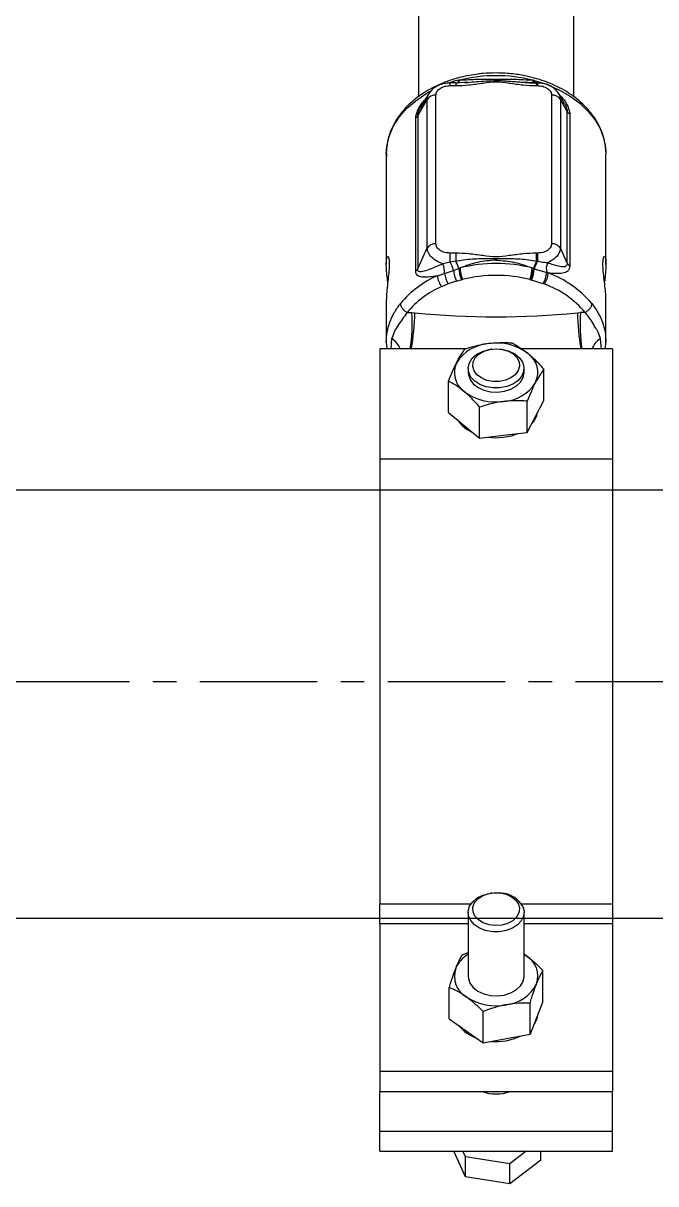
# Model space of a CAD drawing. Header units: millimetres. Extents: x 0 to 42050, y 0 to 29700.
# Drawn here: x 26267 to 26941, y 19225 to 20460 of the extents above; entities that cross this region are included whole.
import ezdxf

# ---------------------------------------------------------------- set-up
doc = ezdxf.new("R2010")
doc.units = ezdxf.units.MM
doc.header["$LTSCALE"] = 50
doc.linetypes.add('CENTERX2', pattern=[4, 2.5, -0.5, 0.5, -0.5])
doc.layers.add('KVC', color=7, linetype='Continuous')
doc.layers.add('unovics', color=7, linetype='Continuous')

msp = doc.modelspace()

# ---------------------------------------------------------------- linework, layer by layer
msp.add_line((25477.7, 19963.4), (27246.2, 19963.4))
at = {"color": 1, "linetype": 'CENTERX2', "elevation": 0}
msp.add_lwpolyline([(25255.3, 19759.2), (27246.2, 19759.2)], dxfattribs=at)
at = {"elevation": 0}
msp.add_lwpolyline([(25486.5, 19507.4), (27246.2, 19507.4)], dxfattribs=at)
at = {"layer": 'KVC', "color": 3, "linetype": 'Continuous', "lineweight": 25}
for p, q in [((26688, 20977.5), (26688, 20381.7)), ((26853.5, 20381.6), (26853.5, 20977.6)), ((26719, 20396.1), (26725.7, 20398.3)), ((26731.1, 20399.3), (26725.7, 20398.3)), ((26740.6, 20397.1), (26727.7, 20396.3)), ((26732.1, 20399.4), (26731.1, 20399.3)), ((26770.8, 20398.9), (26770.8, 20400.3)), ((26813.8, 20396.3), (26800.8, 20397.1)), ((26810.4, 20399.3), (26809.4, 20399.4)), ((26811.3, 20399.1), (26810.4, 20399.3)), ((26810.4, 20399.3), (26810.8, 20398.5)), ((26810.8, 20398.5), (26811.1, 20397.7)), ((26811.1, 20397.7), (26811.5, 20397.2)), ((26811.3, 20399.1), (26824.7, 20394.9)), ((26811.5, 20397.2), (26811.9, 20396.7)), ((26811.9, 20396.7), (26812.4, 20396.4)), ((26685.2, 20377.5), (26696.2, 20385)), ((26699.2, 20385.1), (26690.4, 20369.9)), ((26696.2, 20385), (26701.3, 20387.8)), ((26727.7, 20396.4), (26721.9, 20396.4)), ((26721.9, 20393.5), (26721.9, 20396.4)), ((26721.9, 20393.5), (26727.7, 20393.5)), ((26727.7, 20396.4), (26727.7, 20393.5)), ((26812.4, 20396.4), (26812.8, 20396.2)), ((26812.8, 20396.2), (26813, 20396.1)), ((26814.7, 20396.4), (26813.8, 20396.4)), ((26813.8, 20396.4), (26813.8, 20393.5)), ((26813.8, 20393.5), (26814.7, 20393.5)), ((26814.7, 20396.4), (26814.7, 20393.5)), ((26825.9, 20394.3), (26824.7, 20394.9)), ((26825.9, 20394.3), (26838.3, 20388.8)), ((26843.7, 20374.1), (26837.4, 20385.1)), ((26838.3, 20388.8), (26849.7, 20382.3)), ((26675.5, 20369.1), (26685.2, 20377.5)), ((26687.3, 20361.3), (26697.4, 20378.8)), ((26697.4, 20220.7), (26697.4, 20378.8)), ((26706.7, 20225.3), (26706.7, 20383.5)), ((26829.9, 20383.5), (26829.9, 20225.3)), ((26839.2, 20378.8), (26839.2, 20220.7)), ((26846.5, 20366.1), (26839.2, 20378.8)), ((26849.7, 20382.3), (26859.8, 20374.8)), ((26859.8, 20374.8), (26868.5, 20366.5)), ((26661.2, 20350), (26667.5, 20359.9)), ((26667.5, 20359.9), (26675.5, 20369.1)), ((26687.3, 20361.3), (26687.3, 20198.4)), ((26846.5, 20204.5), (26846.5, 20366.1)), ((26849.2, 20363.3), (26849.2, 20201.7)), ((26868.5, 20366.5), (26875.8, 20357.4)), ((26656.8, 20339.5), (26661.2, 20350)), ((26685.2, 20196), (26685.2, 20358.9)), ((26875.8, 20357.4), (26881.4, 20347.8)), ((26881.4, 20347.8), (26885.2, 20337.8)), ((26654.4, 20328.8), (26656.8, 20339.5)), ((26885.2, 20337.8), (26887.3, 20327.5)), ((26653.8, 20320.7), (26654.4, 20328.8)), ((26887.3, 20327.5), (26887.7, 20322.9)), ((26653.8, 20165.4), (26653.8, 20120.6)), ((26887.7, 20120.6), (26887.7, 20165.4)), ((26653.8, 20120.6), (26654.4, 20113.3)), ((26658.9, 20113.3), (26659.9, 20123.9)), ((26881.7, 20123.9), (26882.7, 20113.3)), ((26887.1, 20113.3), (26887.7, 20120.6))]:
    msp.add_line(p, q, dxfattribs=at)
for centre, radius, start, end in [((26720.5, 20399.8), 5.41, 319.8175, 343.0231), ((26727.1, 20400), 4.08, 291.009, 350.3143), ((26727.5, 20400.3), 4.72, 304.6245, 349.7173), ((26770.8, 20242.8), 161.3, 76.1397, 103.8603), ((26814, 20400.3), 4.7, 190.204, 235.7914), ((26816.3, 20400.4), 5.16, 193.7974, 228.4958), ((26706, 20373.2), 10.3, 86.2132, 146.8726), ((26830.6, 20373.2), 10.3, 33.1292, 93.7857), ((26680.9, 20364.7), 7.17, 306.5976, 332.0943), ((26853.1, 20369.7), 7.49, 208.3056, 238.3568), ((26519, 20139.2), 162.4, 350.8304, 4.5252), ((26429.3, 20158), 255.1, 349.9056, 358.5983), ((27112.3, 20158), 255.1, 181.4017, 190.0944), ((27022.5, 20139.2), 162.4, 175.4741, 189.1703), ((26648.9, 20105.8), 21.2, 20.7654, 58.8274), ((26893.2, 20105.3), 21.9, 121.8137, 158.5944)]:
    msp.add_arc(centre, radius, start, end, dxfattribs=at)
for points, knots in [([(26770.8, 20407), (26766.2, 20406.9), (26759.7, 20406.7), (26750.2, 20405.7), (26742.2, 20404.5), (26732.9, 20402.5), (26723.3, 20399.7), (26713.8, 20396.2), (26704.4, 20392), (26695.4, 20387), (26686.9, 20381.2), (26679.2, 20374.7), (26672.2, 20367.6), (26666.2, 20359.9), (26661.2, 20351.6), (26657.4, 20342.7), (26654.9, 20333.5), (26653.7, 20325.1), (26653.9, 20319.9), (26654, 20318)], [0, 0, 0, 0, 0.074495, 0.104866, 0.155139, 0.207183, 0.262842, 0.320729, 0.380307, 0.441165, 0.503027, 0.565717, 0.629136, 0.693245, 0.758075, 0.823737, 0.890447, 0.958544, 1, 1, 1, 1]), ([(26727.7, 20393.5), (26732.4, 20393.7), (26742.2, 20394.1), (26756.3, 20396.3), (26770.6, 20398.1), (26785.1, 20396.3), (26799.2, 20394.1), (26809.1, 20393.7), (26813.8, 20393.5)], [0, 0, 0, 0, 0.162198, 0.33671, 0.498111, 0.660779, 0.836616, 1, 1, 1, 1]), ([(26732.1, 20399.4), (26738.3, 20399.8), (26750.8, 20400.5), (26764.1, 20400.3), (26770.8, 20400.3)], [0, 0, 0, 0, 0.498771, 1, 1, 1, 1]), ([(26737, 20396.8), (26737.8, 20396.8), (26739, 20396.9), (26740.2, 20397), (26740.6, 20397)], [0, 0, 0, 0, 0.649854, 1, 1, 1, 1]), ([(26740.6, 20397), (26743.7, 20397.3), (26750.2, 20397.8), (26760.3, 20398.7), (26767.3, 20398.8), (26770.8, 20398.9)], [0, 0, 0, 0, 0.3052, 0.652609, 1, 1, 1, 1]), ([(26887.5, 20323.1), (26887.5, 20324.5), (26887.4, 20329.4), (26885.7, 20337.4), (26882.5, 20346.9), (26878, 20355.7), (26872.2, 20364.2), (26865.2, 20372), (26857.1, 20379.3), (26848.1, 20385.7), (26838.3, 20391.4), (26827.9, 20396.2), (26817.1, 20400.1), (26806.5, 20403), (26797, 20404.9), (26788.4, 20406), (26779.9, 20406.8), (26774, 20406.9), (26770.8, 20407)], [0, 0, 0, 0, 0.031711, 0.106741, 0.176439, 0.246452, 0.316738, 0.387178, 0.457602, 0.527819, 0.597599, 0.666603, 0.734167, 0.798631, 0.857083, 0.899331, 0.946391, 1, 1, 1, 1]), ([(26770.8, 20400.3), (26777.4, 20400.3), (26790.7, 20400.5), (26803.2, 20399.8), (26809.4, 20399.4)], [0, 0, 0, 0, 0.501231, 1, 1, 1, 1]), ([(26770.8, 20398.9), (26773.3, 20398.9), (26777.9, 20398.8), (26784.9, 20398.3), (26791.3, 20397.8), (26798.5, 20397.2), (26805.5, 20396.6), (26810.4, 20396.4), (26812.5, 20396.3)], [0, 0, 0, 0, 0.180147, 0.329244, 0.500357, 0.640101, 0.847202, 1, 1, 1, 1]), ([(26697.4, 20378.8), (26697.5, 20380.7), (26697.7, 20383.1), (26699.3, 20385), (26699.7, 20385.4)], [0, 0, 0, 0, 0.774992, 1, 1, 1, 1]), ([(26721.9, 20396.4), (26719.7, 20396.2), (26715.3, 20396), (26708.9, 20393.8), (26703, 20390.3), (26700.5, 20386.9), (26699.2, 20385.1)], [0, 0, 0, 0, 0.237218, 0.481559, 0.73519, 1, 1, 1, 1]), ([(26706.7, 20383.5), (26706.9, 20384.7), (26707.2, 20386.7), (26709.1, 20389.1), (26711, 20390.7), (26713.4, 20391.9), (26717, 20393.2), (26719.9, 20393.4), (26721.9, 20393.5)], [0, 0, 0, 0, 0.235181, 0.362606, 0.491072, 0.620858, 0.752516, 1, 1, 1, 1]), ([(26837.4, 20385.1), (26836.1, 20386.9), (26833.5, 20390.3), (26827.7, 20393.8), (26821.3, 20396), (26816.9, 20396.2), (26814.7, 20396.4)], [0, 0, 0, 0, 0.264812, 0.518446, 0.762779, 1, 1, 1, 1]), ([(26814.7, 20393.5), (26816.6, 20393.4), (26819.6, 20393.2), (26823.1, 20391.9), (26825.5, 20390.7), (26827.5, 20389.1), (26829.4, 20386.7), (26829.7, 20384.7), (26829.9, 20383.5)], [0, 0, 0, 0, 0.247489, 0.379035, 0.508933, 0.637282, 0.764819, 1, 1, 1, 1]), ([(26839.2, 20378.8), (26839, 20380.5), (26838.8, 20382.9), (26837.4, 20384.8), (26836.9, 20385.5)], [0, 0, 0, 0, 0.694048, 1, 1, 1, 1]), ([(26685.2, 20358.9), (26685.3, 20360.3), (26685.6, 20363), (26687.6, 20367.8), (26690.2, 20372.4), (26693, 20376.5), (26695.2, 20378.9), (26696.2, 20380)], [0, 0, 0, 0, 0.207336, 0.415295, 0.622539, 0.830152, 1, 1, 1, 1]), ([(26838, 20384), (26839.2, 20382.8), (26842.9, 20379.1), (26846.5, 20373.1), (26848.9, 20367.1), (26849.1, 20364.5), (26849.2, 20363.3)], [0, 0, 0, 0, 0.19396, 0.600482, 0.807141, 1, 1, 1, 1]), ([(26843.7, 20374.1), (26843.8, 20373.9), (26844.8, 20372.5), (26845.7, 20370.2), (26846.5, 20367.7), (26846.5, 20366.6), (26846.5, 20366.1)], [0, 0, 0, 0, 0.0735296, 0.5385779, 0.7761426, 1, 1, 1, 1]), ([(26687.3, 20361.3), (26687.3, 20361.9), (26687.4, 20363), (26688.2, 20365.8), (26689.3, 20368.2), (26690.3, 20369.7), (26690.4, 20369.9)], [0, 0, 0, 0, 0.220375, 0.459751, 0.927076, 1, 1, 1, 1]), ([(26653.8, 20120.6), (26654, 20124.1), (26654.4, 20131.3), (26657.4, 20141.8), (26662, 20152.1), (26666.6, 20158.4), (26668.9, 20161.6)], [0, 0, 0, 0, 0.25, 0.5, 0.750001, 1, 1, 1, 1]), ([(26659.9, 20123.9), (26660.6, 20126.4), (26661.9, 20131.2), (26668.4, 20140.8), (26673, 20147.5), (26676, 20152)], [0, 0, 0, 0, 0.26915, 0.518859, 1, 1, 1, 1]), ([(26865.6, 20152), (26868.8, 20147.7), (26872.8, 20142.4), (26876, 20136), (26876.9, 20135.1), (26876.9, 20135.1), (26876.9, 20135.1), (26876.9, 20135), (26877, 20135), (26877.2, 20134.7), (26877.9, 20133.5), (26880.1, 20129.8), (26881, 20126.4), (26881.7, 20123.9)], [0, 0, 0, 0, 0.481039, 0.602179, 0.602186, 0.602226, 0.602336, 0.602745, 0.604321, 0.610506, 0.634932, 0.730908, 1, 1, 1, 1]), ([(26872.6, 20161.6), (26874.9, 20158.4), (26879.5, 20152.1), (26884.2, 20141.8), (26887.2, 20131.3), (26887.5, 20124.1), (26887.7, 20120.6)], [0, 0, 0, 0, 0.25, 0.5, 0.750001, 1, 1, 1, 1])]:
    msp.add_open_spline(points, degree=3, knots=knots, dxfattribs=at)
at = {"layer": 'unovics', "color": 3}
for p, q in [((26887.7, 20322.9), (26887.7, 20320.7)), ((26653.8, 20320.7), (26653.8, 20203.2)), ((26887.7, 20203.2), (26887.7, 20320.7)), ((26687.3, 20198.4), (26697.4, 20220.7)), ((26721.9, 20205.5), (26721.9, 20215.3)), ((26727.7, 20215.3), (26721.9, 20215.3)), ((26727.7, 20215.3), (26727.7, 20206.8)), ((26813.8, 20206.8), (26813.8, 20215.3)), ((26814.7, 20215.3), (26813.8, 20215.3)), ((26814.7, 20215.3), (26814.7, 20206.6)), ((26846.5, 20204.5), (26839.2, 20220.7)), ((26721.9, 20205.5), (26714, 20203.9)), ((26727.7, 20206.8), (26721.9, 20205.5)), ((26732.4, 20199.4), (26731, 20198.9)), ((26770.8, 20209.5), (26770.8, 20207.8)), ((26809.2, 20199.4), (26810.5, 20198.9)), ((26814.7, 20206.6), (26813.8, 20206.8)), ((26708.4, 20191.2), (26715.8, 20193.6)), ((26715.8, 20193.6), (26725.5, 20196.9)), ((26725.5, 20196.9), (26731, 20198.9)), ((26728.4, 20185.4), (26733.7, 20186.8)), ((26733.7, 20186.8), (26735, 20187.1)), ((26806.5, 20187.1), (26807.8, 20186.8)), ((26807.8, 20186.8), (26808.6, 20186.6)), ((26810.5, 20198.9), (26811.3, 20198.6)), ((26811.3, 20198.6), (26824.7, 20194.5)), ((26826.1, 20194.1), (26824.7, 20194.5)), ((26719.8, 20182.5), (26712.7, 20179.5)), ((26728.4, 20185.4), (26719.8, 20182.5)), ((26820.9, 20182.7), (26808.6, 20186.6)), ((26822.3, 20182.2), (26820.9, 20182.7)), ((26676, 20152), (26680.9, 20152)), ((26680.9, 20152), (26684.2, 20151.8)), ((26857.3, 20151.8), (26860.6, 20152)), ((26865.6, 20152), (26860.6, 20152))]:
    msp.add_line(p, q, dxfattribs=at)
at = {"layer": 'unovics', "color": 2}
for p, q in [((26739.2, 20113.3), (26646.9, 20113.3)), ((26646.9, 20113.3), (26646.9, 19995.8)), ((26894.7, 20113.3), (26798, 20113.3)), ((26894.7, 20113.3), (26894.7, 19995.8)), ((26894.7, 19995.8), (26646.9, 19995.8)), ((26646.9, 19995.8), (26646.9, 19522.7)), ((26894.7, 19995.8), (26894.7, 19522.7)), ((26646.9, 19501.4), (26646.9, 19522.7)), ((26646.9, 19522.7), (26744.1, 19522.7)), ((26797.5, 19522.7), (26894.7, 19522.7)), ((26894.7, 19522.7), (26894.7, 19501.4)), ((26646.9, 19501.4), (26646.9, 19343.9)), ((26741, 19501.4), (26646.9, 19501.4)), ((26894.7, 19501.4), (26800.5, 19501.4)), ((26894.7, 19501.4), (26894.7, 19343.9)), ((26894.7, 19343.9), (26646.9, 19343.9)), ((26646.9, 19343.9), (26646.9, 19322.7)), ((26894.7, 19343.9), (26894.7, 19322.7)), ((26646.9, 19280.3), (26646.9, 19322.7)), ((26646.9, 19322.7), (26894.7, 19322.7)), ((26894.7, 19280.3), (26894.7, 19322.7)), ((26646.9, 19259.1), (26646.9, 19280.3)), ((26894.7, 19280.3), (26646.9, 19280.3)), ((26894.7, 19259.1), (26894.7, 19280.3)), ((26646.9, 19259.1), (26894.7, 19259.1))]:
    msp.add_line(p, q, dxfattribs=at)
at = {"layer": 'unovics', "color": 4}
for p, q in [((26756.1, 20110.6), (26763, 20112.6)), ((26757.7, 20110.8), (26764, 20112.7)), ((26763, 20112.6), (26765.2, 20113)), ((26764, 20112.7), (26770.7, 20113.4)), ((26766.1, 20113.1), (26765.2, 20113)), ((26770.7, 20113.4), (26777.4, 20112.7)), ((26776.3, 20113), (26775.4, 20113.1)), ((26776.3, 20113), (26777.8, 20112.7)), ((26777.4, 20112.7), (26783.7, 20110.9)), ((26777.8, 20112.7), (26784.7, 20110.9)), ((26742.4, 20098.6), (26745.4, 20103.4)), ((26745.4, 20103.4), (26750.1, 20107.5)), ((26746.3, 20099.4), (26748.6, 20103.9)), ((26748.6, 20103.9), (26752.5, 20107.8)), ((26750.1, 20107.5), (26756.1, 20110.6)), ((26752.5, 20107.8), (26757.7, 20110.8)), ((26783.7, 20110.9), (26789, 20107.9)), ((26784.7, 20110.9), (26790.8, 20107.9)), ((26789, 20107.9), (26792.9, 20104)), ((26790.8, 20107.9), (26795.6, 20103.9)), ((26792.9, 20104), (26795.2, 20099.5)), ((26795.6, 20103.9), (26798.9, 20099.2)), ((26741, 20092.5), (26741, 20088.1)), ((26741, 20088.1), (26741.2, 20085.8)), ((26741.1, 20093.5), (26742.4, 20098.6)), ((26741.6, 20088.3), (26741.1, 20093.5)), ((26744, 20083.3), (26741.6, 20088.3)), ((26745.9, 20094.6), (26746.3, 20099.4)), ((26747.3, 20090), (26745.9, 20094.6)), ((26750.4, 20085.8), (26747.3, 20090)), ((26794.3, 20090.1), (26791.2, 20085.8)), ((26795.7, 20094.8), (26794.3, 20090.1)), ((26795.2, 20099.5), (26795.7, 20094.8)), ((26800.1, 20088.9), (26797.8, 20083.9)), ((26798.9, 20099.2), (26800.4, 20094.1)), ((26799.5, 20082.7), (26800.5, 20087.9)), ((26800.4, 20094.1), (26800.1, 20088.9)), ((26800.5, 20088.1), (26800.5, 20092.5)), ((26800.5, 20087.9), (26800.5, 20088.1)), ((26821.5, 20058.4), (26821.5, 20091.6)), ((26720.1, 20045.7), (26720.1, 20078.9)), ((26741.2, 20085.8), (26743, 20080.7)), ((26743, 20080.7), (26746.5, 20076.1)), ((26748.1, 20079), (26744, 20083.3)), ((26746.5, 20076.1), (26751.5, 20072.2)), ((26753.6, 20075.5), (26748.1, 20079)), ((26755.1, 20082.3), (26750.4, 20085.8)), ((26760.9, 20079.8), (26755.1, 20082.3)), ((26767.4, 20078.6), (26760.9, 20079.8)), ((26774.2, 20078.6), (26767.4, 20078.6)), ((26780.8, 20079.9), (26774.2, 20078.6)), ((26786.6, 20082.4), (26780.8, 20079.9)), ((26788.6, 20075.8), (26782.1, 20073.2)), ((26791.2, 20085.8), (26786.6, 20082.4)), ((26793.9, 20079.4), (26788.6, 20075.8)), ((26792.2, 20073.7), (26796.6, 20077.8)), ((26797.8, 20083.9), (26793.9, 20079.4)), ((26796.6, 20077.8), (26799.5, 20082.7)), ((26751.5, 20072.2), (26757.8, 20069.4)), ((26760.2, 20073), (26753.6, 20075.5)), ((26757.8, 20069.4), (26764.8, 20067.7)), ((26767.5, 20071.8), (26760.2, 20073)), ((26764.8, 20067.7), (26772.3, 20067.3)), ((26774.9, 20071.8), (26767.5, 20071.8)), ((26772.3, 20067.3), (26779.6, 20068.2)), ((26782.1, 20073.2), (26774.9, 20071.8)), ((26779.6, 20068.2), (26786.4, 20070.4)), ((26786.4, 20070.4), (26792.2, 20073.7)), ((26753.2, 20018.1), (26753.2, 20051.3)), ((26803.9, 20024.4), (26803.9, 20057.7)), ((26812.7, 20041.4), (26821.5, 20058.4)), ((26720.1, 20045.7), (26736.6, 20031.9)), ((26803.9, 20024.4), (26812.7, 20041.4)), ((26736.6, 20031.9), (26753.2, 20018.1)), ((26753.2, 20018.1), (26778.6, 20021.3)), ((26762.3, 20019.2), (26769.6, 20018.7)), ((26769.6, 20018.7), (26778.6, 20019.2)), ((26778.6, 20021.3), (26803.9, 20024.4)), ((26778.6, 20019.2), (26787.3, 20020.9)), ((26787.3, 20020.9), (26793.8, 20023.2)), ((26766.1, 19534.1), (26765.2, 19534)), ((26776.3, 19534), (26775.4, 19534.1)), ((26741, 19513.5), (26741, 19445.5)), ((26800.5, 19445.5), (26800.5, 19513.5)), ((26734.6, 19468.3), (26741, 19470.6)), ((26802.5, 19467.4), (26800.5, 19468.8)), ((26800.5, 19468.7), (26802.5, 19467.4)), ((26820.6, 19418.5), (26820.6, 19451.7)), ((26720.9, 19400.3), (26720.9, 19433.5)), ((26806.9, 19383.7), (26806.9, 19416.9)), ((26820.6, 19418.5), (26813.8, 19401.1)), ((26720.9, 19400.3), (26739, 19387.5)), ((26757.1, 19374.6), (26757.1, 19407.8)), ((26813.8, 19401.1), (26806.9, 19383.7)), ((26739, 19387.5), (26757.1, 19374.6)), ((26782, 19379.2), (26806.9, 19383.7)), ((26757.1, 19374.6), (26782, 19379.2)), ((26738, 19231.8), (26725.6, 19259.1)), ((26738, 19253.1), (26735.3, 19259.1)), ((26738, 19231.8), (26738, 19253.1)), ((26785.5, 19245.8), (26738, 19253.1)), ((26802.8, 19259.1), (26785.5, 19245.8)), ((26818.3, 19249.7), (26785.5, 19224.5)), ((26818.3, 19249.7), (26818.3, 19259.1)), ((26785.5, 19224.5), (26785.5, 19245.8)), ((26785.5, 19224.5), (26738, 19231.8))]:
    msp.add_line(p, q, dxfattribs=at)
at = {"layer": 'unovics', "color": 4, "elevation": 0, "flags": 128}
for points in [[(26799.1, 19519.8), (26800.5, 19514.7), (26799.9, 19509.5), (26797.6, 19504.5), (26793.6, 19500.1), (26788.1, 19496.6), (26781.5, 19494.1), (26774.3, 19492.8), (26766.9, 19492.8), (26759.6, 19494.2), (26753.1, 19496.7), (26747.7, 19500.3), (26743.8, 19504.7), (26741.5, 19509.7), (26741.1, 19514.9), (26742.5, 19520), (26745.8, 19524.8), (26750.5, 19528.8), (26756.6, 19531.8), (26763.6, 19533.7), (26765.2, 19534)], [(26794.6, 19522.2), (26795.7, 19517.5), (26795, 19512.8), (26792.5, 19508.3), (26788.4, 19504.5), (26783, 19501.7), (26776.7, 19499.9), (26769.9, 19499.4), (26763.2, 19500.2), (26757.1, 19502.3), (26752, 19505.4), (26748.2, 19509.4), (26746.2, 19513.9), (26745.9, 19518.7), (26747.5, 19523.3), (26750.9, 19527.5), (26755.7, 19530.8), (26761.6, 19533.2), (26768.2, 19534.3), (26775, 19534.1), (26781.5, 19532.7), (26787.2, 19530.1), (26791.6, 19526.5), (26794.6, 19522.2)], [(26741, 19445.5), (26741.2, 19443.2), (26742.9, 19438.1), (26746.4, 19433.5), (26751.4, 19429.7), (26757.6, 19426.8), (26764.7, 19425.1), (26772.1, 19424.7), (26779.5, 19425.5), (26786.3, 19427.7), (26792.1, 19430.9), (26796.6, 19435.1), (26799.4, 19439.9)], [(26799.4, 19439.9), (26800.5, 19445.1), (26800.5, 19445.5)]]:
    msp.add_lwpolyline(points, dxfattribs=at)
at = {"layer": 'unovics', "color": 3}
for centre, radius, start, end in [((26706, 20215), 10.3, 86.2128, 146.8726), ((26830.6, 20215), 10.3, 33.1292, 93.7862), ((26695.7, 20195.2), 20.2, 355.2885, 25.2163), ((26658.5, 20173.7), 70.9, 19.0836, 26.627), ((26605.5, 20150.9), 134.5, 20.9511, 24.6049), ((26770.8, 20042.7), 161.4, 76.2367, 103.7633), ((26768.7, 20200.9), 36.4, 182.3318, 202.1823), ((26772.8, 20200.9), 36.4, 337.8186, 357.6673), ((26936.1, 20150.8), 134.5, 155.3954, 159.0469), ((26922.1, 20156.8), 118.4, 155.1241, 159.3291), ((26842.1, 20198.6), 17.9, 159.3707, 193.2948), ((26853.1, 20208.1), 7.49, 208.3043, 238.358), ((26749.6, 20095), 104.6, 113.1833, 140.4706), ((26680.9, 20201.8), 7.17, 306.5972, 332.0956), ((26730.6, 20192.7), 22.3, 184.0678, 216.5489), ((26741.3, 20196.4), 25.6, 186.4213, 212.9081), ((26758.7, 20199.2), 33.2, 183.9722, 204.5351), ((26766.8, 20200.6), 35.8, 182.6145, 202.5767), ((26770.8, 20041.3), 150.2, 76.2367, 103.7633), ((26774.7, 20200.6), 35.8, 337.4231, 357.387), ((26776, 20200.4), 35.4, 337.1621, 357.1952), ((26798.9, 20196.3), 25.8, 328.2431, 355.8689), ((26801, 20195.6), 25.2, 327.7441, 356.4755), ((26789.6, 20092.3), 108.1, 39.8394, 70.2894), ((26751.1, 20090), 97.4, 113.1833, 140.4707), ((26788.3, 20087.5), 100.6, 39.8396, 70.2894), ((26770.8, 21025.5), 878, 264.3448, 275.6552)]:
    msp.add_arc(centre, radius, start, end, dxfattribs=at)
at = {"layer": 'unovics', "color": 4}
for centre, radius, start, end in [((26765.7, 20075.3), 43.7, 93.5492, 147.5222), ((26771.2, 20063.5), 56, 53.0331, 98.4813), ((26790.7, 20088.3), 24.5, 333.8835, 54.6087), ((26750.8, 20088), 24.5, 153.8835, 234.6087), ((26775.9, 20100.9), 43.7, 273.5496, 327.5218), ((26770.3, 20112.7), 56, 233.0331, 278.4813), ((26789.8, 20050.9), 25.7, 316.696, 348.638), ((26761.3, 20058.5), 37.8, 213.4174, 247.0253), ((26774.3, 19505.3), 28.8, 30.3514, 85.9286), ((26757.4, 19440.9), 32.4, 120.4809, 156.519), ((26789.7, 19445.4), 25.5, 341.1092, 59.6485), ((26751.9, 19445.5), 25.5, 161.1092, 239.6485), ((26777.6, 19455.6), 40.6, 276.2825, 332.996), ((26770.7, 19472.1), 58, 236.8828, 281.2543), ((26790.9, 19407.8), 24.6, 324.0967, 352.9659), ((26762.7, 19417.6), 40, 217.5676, 251.6183), ((26771.1, 19434.6), 58.7, 264.8765, 295.8013), ((26770.8, 19366.1), 45.9, 250.9463, 289.0537)]:
    msp.add_arc(centre, radius, start, end, dxfattribs=at)
at = {"layer": 'unovics', "color": 3}
for points, knots in [([(26721.9, 20215.3), (26719.9, 20215.4), (26717, 20215.6), (26713.4, 20216.8), (26711, 20218.1), (26709.1, 20219.7), (26707.2, 20222.1), (26706.9, 20224.1), (26706.7, 20225.3)], [0, 0, 0, 0, 0.247483, 0.37903, 0.508928, 0.637281, 0.764819, 1, 1, 1, 1]), ([(26829.9, 20225.3), (26829.7, 20224.1), (26829.4, 20222.1), (26827.5, 20219.7), (26825.5, 20218.1), (26823.1, 20216.8), (26819.6, 20215.6), (26816.6, 20215.4), (26814.7, 20215.3)], [0, 0, 0, 0, 0.2351806, 0.3626056, 0.4910665, 0.6208523, 0.7525108, 1, 1, 1, 1]), ([(26655.4, 20184.4), (26655.1, 20186.9), (26654.4, 20192.5), (26653.8, 20200.4), (26653.8, 20207), (26654.5, 20211), (26655.6, 20212.2), (26656.6, 20210.2), (26657.1, 20205.4), (26656.9, 20198.3), (26656, 20189.7), (26654.9, 20180.5), (26654, 20171.9), (26653.9, 20167.5), (26653.8, 20165.4)], [0, 0, 0, 0, 0.07034, 0.157152, 0.242098, 0.325809, 0.410696, 0.497453, 0.583906, 0.66822, 0.751946, 0.837494, 0.924477, 1, 1, 1, 1]), ([(26714, 20203.9), (26711.6, 20204.8), (26707, 20206.6), (26701.8, 20210.8), (26698.2, 20215.6), (26697.7, 20219), (26697.4, 20220.7)], [0, 0, 0, 0, 0.260558, 0.502005, 0.75096, 1, 1, 1, 1]), ([(26813.8, 20215.3), (26809.1, 20215.1), (26799.2, 20214.7), (26785.1, 20212.5), (26770.6, 20210.7), (26756.3, 20212.5), (26742.2, 20214.7), (26732.4, 20215.1), (26727.7, 20215.3)], [0, 0, 0, 0, 0.163352, 0.339202, 0.501889, 0.663271, 0.837771, 1, 1, 1, 1]), ([(26839.2, 20220.7), (26839, 20219.2), (26838.5, 20216.1), (26835.6, 20211.7), (26831.2, 20207.8), (26827.3, 20205.9), (26825.3, 20204.9)], [0, 0, 0, 0, 0.249665, 0.498482, 0.742088, 1, 1, 1, 1]), ([(26884.5, 20205.1), (26884.6, 20206.9), (26884.9, 20210.4), (26886, 20212.1), (26887.1, 20211), (26887.8, 20206.8), (26887.8, 20200.2), (26887.1, 20192.4), (26886.5, 20186.9), (26886.2, 20184.5)], [0, 0, 0, 0, 0.1460914, 0.2920763, 0.440627, 0.5899461, 0.7360545, 0.880039, 1, 1, 1, 1]), ([(26714, 20203.9), (26711.1, 20202.6), (26705.3, 20200), (26697.6, 20197), (26692.4, 20195.3), (26689.5, 20195.3), (26688.3, 20195.7), (26687.4, 20196.6), (26687.3, 20197.8), (26687.3, 20198.4)], [0, 0, 0, 0, 0.2501929, 0.4994899, 0.7490553, 0.8177363, 0.876704, 0.9414569, 1, 1, 1, 1]), ([(26727.7, 20206.8), (26730.4, 20207.3), (26736.4, 20208.3), (26745.2, 20209.1), (26753.9, 20209.4), (26762.2, 20209.5), (26767.8, 20209.5), (26770.8, 20209.5)], [0, 0, 0, 0, 0.18954, 0.417654, 0.615578, 0.794167, 1, 1, 1, 1]), ([(26770.8, 20207.8), (26764.1, 20207.3), (26750.9, 20206.3), (26738.6, 20201.7), (26732.4, 20199.4)], [0, 0, 0, 0, 0.501276, 1, 1, 1, 1]), ([(26770.8, 20209.5), (26773.7, 20209.5), (26779.3, 20209.5), (26787.7, 20209.4), (26796.4, 20209.1), (26805.2, 20208.3), (26811.1, 20207.3), (26813.8, 20206.8)], [0, 0, 0, 0, 0.205911, 0.384545, 0.582015, 0.810603, 1, 1, 1, 1]), ([(26770.8, 20207.8), (26777.4, 20207.3), (26790.6, 20206.3), (26803, 20201.7), (26809.2, 20199.4)], [0, 0, 0, 0, 0.501278, 1, 1, 1, 1]), ([(26825.3, 20204.9), (26823.6, 20205), (26820.2, 20205.2), (26816.6, 20206.1), (26814.7, 20206.6)], [0, 0, 0, 0, 0.492424, 1, 1, 1, 1]), ([(26846.5, 20204.5), (26846.5, 20204), (26846.5, 20203), (26845.7, 20201.5), (26843.4, 20200.2), (26837, 20200.9), (26830, 20203.3), (26825.3, 20204.9)], [0, 0, 0, 0, 0.060559, 0.125314, 0.251253, 0.501032, 1, 1, 1, 1]), ([(26849.2, 20201.7), (26849.1, 20200.6), (26848.9, 20198.3), (26846.5, 20195.3), (26841.8, 20193.5), (26834.6, 20193.2), (26828.9, 20193.8), (26826.1, 20194.1)], [0, 0, 0, 0, 0.119759, 0.248499, 0.50044, 0.749846, 1, 1, 1, 1]), ([(26887.7, 20165.4), (26887.7, 20165.6), (26887.8, 20167.7), (26887.4, 20173.6), (26886.4, 20182.3), (26885.3, 20191.5), (26884.5, 20199.5), (26884.5, 20203.4), (26884.5, 20205.1)], [0, 0, 0, 0, 0.024592, 0.224982, 0.425907, 0.631515, 0.839043, 1, 1, 1, 1]), ([(26708.4, 20191.2), (26705.5, 20190.7), (26700, 20189.7), (26694.1, 20189.4), (26690.1, 20189.8), (26687.5, 20190.8), (26685.6, 20192.6), (26685.3, 20194.9), (26685.2, 20196)], [0, 0, 0, 0, 0.257999, 0.49867, 0.623982, 0.749361, 0.875049, 1, 1, 1, 1]), ([(26668.9, 20161.6), (26669, 20160.7), (26669.2, 20159.1), (26670.8, 20156.3), (26673.1, 20153.8), (26675, 20152.6), (26676, 20152)], [0, 0, 0, 0, 0.250001, 0.499999, 0.750002, 1, 1, 1, 1]), ([(26872.6, 20161.6), (26872.5, 20160.7), (26872.3, 20159.1), (26870.8, 20156.3), (26868.5, 20153.8), (26866.5, 20152.6), (26865.6, 20152)], [0, 0, 0, 0, 0.25, 0.499999, 0.750002, 1, 1, 1, 1])]:
    msp.add_open_spline(points, degree=3, knots=knots, dxfattribs=at)
at = {"layer": 'unovics', "color": 4}
for points, knots in [([(26728.8, 20098.8), (26729, 20099.2), (26730.6, 20102.2), (26733.6, 20107.3), (26736.2, 20111), (26737.6, 20112.9)], [0, 0, 0, 0, 0.070088, 0.530784, 1, 1, 1, 1]), ([(26763, 20118.9), (26760.6, 20118.6), (26752.1, 20117.3), (26743.7, 20114.8), (26737.6, 20112.9)], [0, 0, 0, 0, 0.268634, 1, 1, 1, 1]), ([(26788.3, 20119.2), (26786.2, 20119.4), (26777.9, 20120), (26769.3, 20119.4), (26763, 20118.9)], [0, 0, 0, 0, 0.2575487, 1, 1, 1, 1]), ([(26788.3, 20119.2), (26791, 20117.8), (26796.4, 20114.8), (26802.1, 20110.5), (26804.9, 20108.2)], [0, 0, 0, 0, 0.495457, 1, 1, 1, 1]), ([(26804.9, 20108.2), (26805.3, 20107.9), (26808.3, 20105.4), (26813.9, 20100.1), (26818.9, 20094.5), (26821.5, 20091.6)], [0, 0, 0, 0, 0.070088, 0.530785, 1, 1, 1, 1]), ([(26720.1, 20078.9), (26721.5, 20082.5), (26724.4, 20089.7), (26727.3, 20095.7), (26728.8, 20098.8)], [0, 0, 0, 0, 0.495458, 1, 1, 1, 1]), ([(26821.5, 20091.6), (26820.1, 20089.6), (26817.2, 20085.7), (26814.2, 20080.2), (26812.7, 20077.5)], [0, 0, 0, 0, 0.495458, 1, 1, 1, 1]), ([(26736.6, 20068), (26736.2, 20068.3), (26733.3, 20070.8), (26727.7, 20074.8), (26722.6, 20077.6), (26720.1, 20078.9)], [0, 0, 0, 0, 0.070088, 0.530784, 1, 1, 1, 1]), ([(26812.7, 20077.5), (26812.5, 20077.1), (26810.9, 20074), (26808, 20067.6), (26805.3, 20061), (26803.9, 20057.7)], [0, 0, 0, 0, 0.070091, 0.530785, 1, 1, 1, 1]), ([(26753.2, 20051.3), (26750.5, 20054.4), (26745.1, 20060.5), (26739.5, 20065.5), (26736.6, 20068)], [0, 0, 0, 0, 0.495457, 1, 1, 1, 1]), ([(26778.6, 20057.3), (26776.3, 20057), (26767.7, 20055.8), (26759.3, 20053.2), (26753.2, 20051.3)], [0, 0, 0, 0, 0.268634, 1, 1, 1, 1]), ([(26803.9, 20057.7), (26801.8, 20057.8), (26793.5, 20058.5), (26785, 20057.8), (26778.6, 20057.3)], [0, 0, 0, 0, 0.257554, 1, 1, 1, 1]), ([(26727.8, 19453.8), (26728.4, 19455.3), (26730.7, 19461.1), (26733, 19465.3), (26734.6, 19468.3)], [0, 0, 0, 0, 0.268634, 1, 1, 1, 1]), ([(26802.5, 19467.4), (26803, 19467.1), (26806.2, 19464.8), (26812.3, 19459.8), (26817.8, 19454.4), (26820.6, 19451.7)], [0, 0, 0, 0, 0.070088, 0.530782, 1, 1, 1, 1]), ([(26720.9, 19433.5), (26721.5, 19435.4), (26723.7, 19442.8), (26726, 19449.1), (26727.8, 19453.8)], [0, 0, 0, 0, 0.257551, 1, 1, 1, 1]), ([(26813.8, 19437.2), (26814.4, 19438.7), (26816.7, 19444.4), (26819, 19448.7), (26820.6, 19451.7)], [0, 0, 0, 0, 0.268634, 1, 1, 1, 1]), ([(26739, 19423.5), (26738.6, 19423.8), (26735.3, 19426.1), (26729.2, 19429.8), (26723.7, 19432.3), (26720.9, 19433.5)], [0, 0, 0, 0, 0.070092, 0.530787, 1, 1, 1, 1]), ([(26806.9, 19416.9), (26807.5, 19418.8), (26809.7, 19426.2), (26812, 19432.5), (26813.8, 19437.2)], [0, 0, 0, 0, 0.257551, 1, 1, 1, 1]), ([(26757.1, 19407.8), (26754.1, 19410.7), (26748.2, 19416.5), (26742.1, 19421.2), (26739, 19423.5)], [0, 0, 0, 0, 0.49546, 1, 1, 1, 1]), ([(26782, 19415.2), (26781.4, 19415.1), (26776.9, 19414.3), (26768.5, 19412.1), (26760.9, 19409.3), (26757.1, 19407.8)], [0, 0, 0, 0, 0.070091, 0.530784, 1, 1, 1, 1]), ([(26806.9, 19416.9), (26802.9, 19417), (26794.7, 19417.1), (26786.3, 19415.9), (26782, 19415.2)], [0, 0, 0, 0, 0.4954575, 1, 1, 1, 1])]:
    msp.add_open_spline(points, degree=3, knots=knots, dxfattribs=at)

doc.saveas('drawing.dxf')
